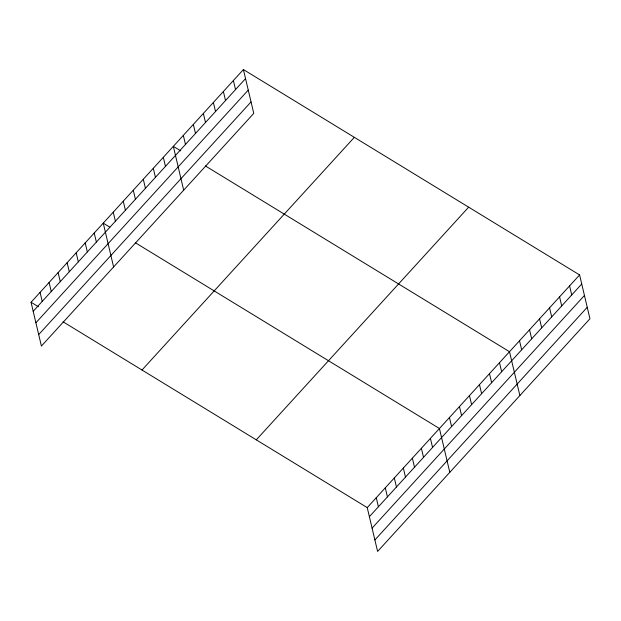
<?xml version="1.0" encoding="UTF-8"?>
<svg xmlns="http://www.w3.org/2000/svg" width="621" height="621" viewBox="0 0 621 621"><rect width="100%" height="100%" fill="white"/><g stroke="black" fill="none" stroke-linecap="round" stroke-linejoin="round"><path stroke-width="0.93" d="M243.401 69.56L253.764 113.379L41.405 346.068L31.05 302.248L243.401 69.56L579.595 274.932L589.95 318.752L377.599 551.44L367.236 507.621L63.101 321.825M33.192 311.3L245.543 78.611M35.902 322.773L248.253 90.084M38.696 334.595L251.047 101.906M141.992 370.023L354.343 137.334M256.294 439.847L468.653 207.166M367.236 507.621L579.595 274.932M369.379 516.672L581.73 283.983M372.088 528.145L584.446 295.456M374.882 539.967L587.241 307.279M180.727 150.864L173.329 146.346L183.684 190.166M205.38 165.931L509.515 351.719L519.87 395.538M109.824 227.154L103.249 223.133L113.604 266.952M135.3 242.718L439.435 428.506L449.798 472.325M31.05 302.248L38.448 306.766M569.581 285.908L571.724 294.952M559.568 296.877L561.71 305.92M549.562 307.845L551.696 316.889M539.548 318.814L541.691 327.865M529.534 329.782L531.677 338.833M519.529 340.75L521.663 349.802M499.501 362.687L501.644 371.738M489.495 373.663L491.63 382.707M479.482 384.632L481.624 393.675M469.468 395.6L471.611 404.651M459.462 406.569L461.597 415.62M449.449 417.537L451.591 426.588M430.415 438.395L432.55 447.446M421.387 448.284L423.53 457.335M412.367 458.174L414.502 467.225M403.34 468.063L405.474 477.114M394.312 477.953L396.454 487.004M385.292 487.842L387.426 496.893M376.264 497.732L378.399 506.783M233.395 80.536L235.53 89.579M223.381 91.504L225.524 100.548M213.368 102.473L215.51 111.516M203.362 113.441L205.497 122.492M193.348 124.41L195.491 133.461M183.335 135.378L185.477 144.429M163.315 157.315L165.458 166.366M153.302 168.291L155.444 177.334M143.296 179.259L145.43 188.303M133.282 190.228L135.425 199.279M123.269 201.196L125.411 210.247M113.263 212.165L115.397 221.216M94.229 233.022L96.364 242.074M85.201 242.912L87.336 251.963M76.173 252.801L78.316 261.852M67.153 262.691L69.288 271.742M58.126 272.58L60.26 281.631M49.098 282.47L51.24 291.521M40.078 292.359L42.212 301.41"/></g></svg>
